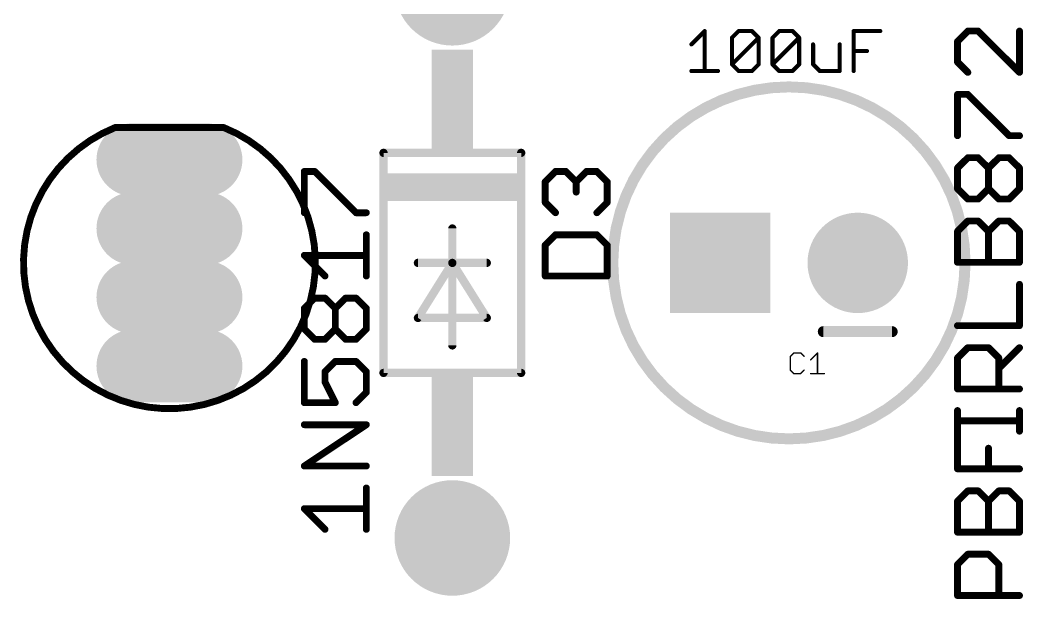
# Model space of a CAD drawing. Extents: x 0 to 100, y 0 to 40.
# Drawn here: x 68.09 to 86.6, y 13.79 to 24.48 of the extents above; entities that cross this region are included whole.
import ezdxf

# ---------------------------------------------------------------- set-up
doc = ezdxf.new("R2010")
doc.units = 0
for name, color, linetype in [('17', 94, 'CONTINUOUS'), ('21', 250, 'CONTINUOUS'), ('25', 250, 'CONTINUOUS'), ('27', 250, 'CONTINUOUS'), ('29', 250, 'CONTINUOUS')]:
    doc.layers.add(name, color=color, linetype=linetype)

# ---------------------------------------------------------------- blocks, each defined once
blk = doc.blocks.new('SQUAREP')
blk.add_solid([(-0.5, -0.5), (0.5, -0.5), (-0.5, 0.5), (0.5, 0.5)])
blk = doc.blocks.new('ROUNDP')
at = {"const_width": 0.5}
blk.add_lwpolyline([(0, -0.25, 1), (0, 0.25, 1), (0, -0.25)], format="xyb", dxfattribs=at)
blk = doc.blocks.new('RECT')
blk.add_solid([(-0.5, -0.5), (0.5, -0.5), (-0.5, 0.5), (0.5, 0.5)])
blk = doc.blocks.new('LONGP100')
at = {"const_width": 1}
blk.add_lwpolyline([(-0.5, 0), (0.5, 0)], dxfattribs=at)
at = {"const_width": 0.5}
for points in [[(-0.5, 0.25, 1), (-0.5, -0.25)], [(0.5, -0.25, 1), (0.5, 0.25)]]:
    blk.add_lwpolyline(points, format="xyb", dxfattribs=at)

msp = doc.modelspace()

# ---------------------------------------------------------------- linework, layer by layer
at = {"layer": '21'}
for points, const_width in [([(82.28, 16.75, 1), (82.28, 23.25, 1), (82.28, 16.75)], 0.2032), ([(69.85, 22.5, 5.1926), (71.85, 22.5)], 0.127), ([(69.85, 22.5317, 1), (69.85, 22.4683)], 0.0635), ([(69.8618, 22.4705, 1), (69.8382, 22.5295)], 0.0635), ([(71.8618, 22.5295, 1), (71.8382, 22.4705)], 0.0635), ([(71.85, 22.4683, 1), (71.85, 22.5317)], 0.0635), ([(74.8381, 22.032, 1), (74.7619, 22.032)], 0.0762), ([(74.8, 22.0701, 1), (74.8, 21.9939)], 0.0762), ([(77.3781, 22.032, 1), (77.3019, 22.032)], 0.0762), ([(77.34, 21.9939, 1), (77.34, 22.0701)], 0.0762), ([(76.1081, 20.635, 1), (76.0319, 20.635)], 0.0762), ([(75.435, 20.0381, 1), (75.435, 19.9619)], 0.0762), ([(76.1081, 20, 1), (76.0319, 20)], 0.0762), ([(76.1023, 20.0202, 1), (76.0377, 19.9798)], 0.0762), ([(76.07, 20.0381, 1), (76.07, 19.9619)], 0.0762), ([(76.0319, 20, 1), (76.1081, 20)], 0.0762), ([(76.1023, 19.9798, 1), (76.0377, 20.0202)], 0.0762), ([(76.07, 19.9619, 1), (76.07, 20.0381)], 0.0762), ([(76.705, 19.9619, 1), (76.705, 20.0381)], 0.0762), ([(75.435, 19.0221, 1), (75.435, 18.9459)], 0.0762), ([(76.705, 18.9459, 1), (76.705, 19.0221)], 0.0762), ([(75.4027, 19.0042, 1), (75.4673, 18.9638)], 0.0762), ([(76.6727, 18.9638, 1), (76.7373, 19.0042)], 0.0762), ([(82.915, 18.7808, 1), (82.915, 18.6792)], 0.1016), ([(84.185, 18.6792, 1), (84.185, 18.7808)], 0.1016), ([(76.0319, 18.476, 1), (76.1081, 18.476)], 0.0762), ([(74.8, 18.0061, 1), (74.8, 17.9299)], 0.0762), ([(74.7619, 17.968, 1), (74.8381, 17.968)], 0.0762), ([(77.3019, 17.968, 1), (77.3781, 17.968)], 0.0762), ([(77.34, 17.9299, 1), (77.34, 18.0061)], 0.0762)]:
    msp.add_lwpolyline(points, format="xyb", dxfattribs=dict(at, const_width=const_width))
for points, const_width in [([(71.85, 22.5), (69.85, 22.5)], 0.127), ([(74.8, 17.968), (74.8, 22.032)], 0.1524), ([(77.34, 22.032), (74.8, 22.032)], 0.1524), ([(77.34, 22.032), (77.34, 17.968)], 0.1524), ([(76.07, 20.635), (76.07, 20)], 0.1524), ([(75.435, 18.984), (76.07, 20)], 0.1524), ([(76.07, 20), (75.435, 20)], 0.1524), ([(76.07, 20), (76.07, 18.476)], 0.1524), ([(76.07, 20), (76.705, 18.984)], 0.1524), ([(76.705, 20), (76.07, 20)], 0.1524), ([(76.705, 18.984), (75.435, 18.984)], 0.1524), ([(82.915, 18.73), (84.185, 18.73)], 0.2032), ([(74.8, 17.968), (77.34, 17.968)], 0.1524)]:
    msp.add_lwpolyline(points, dxfattribs=dict(at, const_width=const_width))
at = {"layer": '25'}
for points, const_width in [([(77.7835, 21.4981), (77.9742, 21.6888)], 0.127), ([(77.9742, 21.6888), (78.1649, 21.6888)], 0.127), ([(78.1649, 21.6888), (78.3555, 21.4981)], 0.127), ([(78.3555, 21.4981), (78.5462, 21.6888)], 0.127), ([(78.5462, 21.6888), (78.7368, 21.6888)], 0.127), ([(78.7368, 21.6888), (78.9275, 21.4981)], 0.127), ([(77.7835, 21.1168), (77.7835, 21.4981)], 0.127), ([(78.3555, 21.4981), (78.3555, 21.3074)], 0.127), ([(78.9275, 21.4981), (78.9275, 21.1168)], 0.127), ([(77.9742, 20.9261), (77.7835, 21.1168)], 0.127), ([(78.9275, 21.1168), (78.7368, 20.9261)], 0.127), ([(77.9742, 20.5194), (77.7835, 20.3287)], 0.127), ([(78.7368, 20.5194), (77.9742, 20.5194)], 0.127), ([(78.9275, 20.3287), (78.7368, 20.5194)], 0.127), ([(77.7835, 20.3287), (77.7835, 19.7567)], 0.127), ([(78.9275, 19.7567), (78.9275, 20.3287)], 0.127), ([(77.7835, 19.7567), (78.9275, 19.7567)], 0.127), ([(82.3698, 18.3366), (82.3063, 18.2731)], 0.0254), ([(82.4969, 18.3366), (82.3698, 18.3366)], 0.0254), ([(82.5605, 18.2731), (82.4969, 18.3366)], 0.0254), ([(82.6805, 18.2095), (82.8076, 18.3366)], 0.0254), ([(82.8076, 18.3366), (82.8076, 17.9553)], 0.0254), ([(82.3063, 18.2731), (82.3063, 18.0189)], 0.0254), ([(82.3063, 18.0189), (82.3698, 17.9553)], 0.0254), ([(82.3698, 17.9553), (82.4969, 17.9553)], 0.0254), ([(82.4969, 17.9553), (82.5605, 18.0189)], 0.0254), ([(82.6805, 17.9553), (82.9347, 17.9553)], 0.0254)]:
    msp.add_lwpolyline(points, dxfattribs=dict(at, const_width=const_width))
for points, const_width in [([(77.9742, 21.7205, 1), (77.9742, 21.657)], 0.0635), ([(77.9966, 21.6663, 1), (77.9517, 21.7112)], 0.0635), ([(78.1873, 21.7112, 1), (78.1424, 21.6663)], 0.0635), ([(78.1649, 21.657, 1), (78.1649, 21.7205)], 0.0635), ([(78.5462, 21.7205, 1), (78.5462, 21.657)], 0.0635), ([(78.5686, 21.6663, 1), (78.5237, 21.7112)], 0.0635), ([(78.7593, 21.7112, 1), (78.7144, 21.6663)], 0.0635), ([(78.7368, 21.657, 1), (78.7368, 21.7205)], 0.0635), ([(77.8153, 21.4981, 1), (77.7518, 21.4981)], 0.0635), ([(77.7611, 21.5205, 1), (77.806, 21.4756)], 0.0635), ([(78.3873, 21.4981, 1), (78.3238, 21.4981)], 0.0635), ([(78.3331, 21.5205, 1), (78.378, 21.4756)], 0.0635), ([(78.3331, 21.4756, 1), (78.378, 21.5205)], 0.0635), ([(78.9593, 21.4981, 1), (78.8958, 21.4981)], 0.0635), ([(78.905, 21.4756, 1), (78.95, 21.5205)], 0.0635), ([(78.3238, 21.3074, 1), (78.3873, 21.3074)], 0.0635), ([(77.806, 21.1392, 1), (77.7611, 21.0943)], 0.0635), ([(77.7518, 21.1168, 1), (77.8153, 21.1168)], 0.0635), ([(78.8958, 21.1168, 1), (78.9593, 21.1168)], 0.0635), ([(78.95, 21.0943, 1), (78.905, 21.1392)], 0.0635), ([(77.9517, 20.9036, 1), (77.9966, 20.9486)], 0.0635), ([(78.7144, 20.9486, 1), (78.7593, 20.9036)], 0.0635), ([(77.9742, 20.5511, 1), (77.9742, 20.4876)], 0.0635), ([(77.9966, 20.4969, 1), (77.9517, 20.5418)], 0.0635), ([(78.7593, 20.5418, 1), (78.7144, 20.4969)], 0.0635), ([(78.7368, 20.4876, 1), (78.7368, 20.5511)], 0.0635), ([(77.8153, 20.3287, 1), (77.7518, 20.3287)], 0.0635), ([(77.7611, 20.3511, 1), (77.806, 20.3062)], 0.0635), ([(78.9593, 20.3287, 1), (78.8958, 20.3287)], 0.0635), ([(78.905, 20.3062, 1), (78.95, 20.3511)], 0.0635), ([(77.7835, 19.7885, 1), (77.7835, 19.725)], 0.0635), ([(78.9275, 19.725, 1), (78.9275, 19.7885)], 0.0635), ([(77.7518, 19.7567, 1), (77.8153, 19.7567)], 0.0635), ([(78.8958, 19.7567, 1), (78.9593, 19.7567)], 0.0635), ([(82.3698, 18.343, 1), (82.3698, 18.3303)], 0.0127), ([(82.3743, 18.3321, 1), (82.3653, 18.3411)], 0.0127), ([(82.5014, 18.3411, 1), (82.4925, 18.3321)], 0.0127), ([(82.4969, 18.3303, 1), (82.4969, 18.343)], 0.0127), ([(82.8139, 18.3366, 1), (82.8012, 18.3366)], 0.0127), ([(82.8121, 18.3321, 1), (82.8031, 18.3411)], 0.0127), ([(82.3126, 18.2731, 1), (82.2999, 18.2731)], 0.0127), ([(82.3018, 18.2776, 1), (82.3108, 18.2686)], 0.0127), ([(82.556, 18.2686, 1), (82.565, 18.2776)], 0.0127), ([(82.676, 18.214, 1), (82.685, 18.205)], 0.0127), ([(82.3108, 18.0233, 1), (82.3018, 18.0144)], 0.0127), ([(82.2999, 18.0189, 1), (82.3126, 18.0189)], 0.0127), ([(82.3698, 17.9617, 1), (82.3698, 17.9489)], 0.0127), ([(82.3653, 17.9508, 1), (82.3743, 17.9598)], 0.0127), ([(82.4925, 17.9598, 1), (82.5014, 17.9508)], 0.0127), ([(82.4969, 17.9489, 1), (82.4969, 17.9617)], 0.0127), ([(82.565, 18.0144, 1), (82.556, 18.0233)], 0.0127), ([(82.6805, 17.9617, 1), (82.6805, 17.9489)], 0.0127), ([(82.8012, 17.9553, 1), (82.8139, 17.9553)], 0.0127), ([(82.9347, 17.9489, 1), (82.9347, 17.9617)], 0.0127)]:
    msp.add_lwpolyline(points, format="xyb", dxfattribs=dict(at, const_width=const_width))
at = {"layer": '27'}
for points, const_width in [([(80.481, 24.0348), (80.7268, 24.2805)], 0.0762), ([(80.7268, 24.2805), (80.7268, 23.5433)], 0.0762), ([(81.2294, 24.1577), (81.3523, 24.2805)], 0.0762), ([(81.3523, 24.2805), (81.5981, 24.2805)], 0.0762), ([(81.5981, 24.2805), (81.7209, 24.1577)], 0.0762), ([(81.9779, 24.1577), (82.1007, 24.2805)], 0.0762), ([(82.1007, 24.2805), (82.3465, 24.2805)], 0.0762), ([(82.3465, 24.2805), (82.4693, 24.1577)], 0.0762), ([(83.4747, 23.5433), (83.4747, 24.2805)], 0.0762), ([(83.4747, 24.2805), (83.9662, 24.2805)], 0.0762), ([(85.5812, 24.2811), (85.3905, 24.0905)], 0.127), ([(85.7719, 24.2811), (85.5812, 24.2811)], 0.127), ([(86.5345, 23.5185), (85.7719, 24.2811)], 0.127), ([(86.5345, 24.2811), (86.5345, 23.5185)], 0.127), ([(81.2294, 23.6662), (81.2294, 24.1577)], 0.0762), ([(81.2294, 23.6662), (81.7209, 24.1577)], 0.0762), ([(81.7209, 24.1577), (81.7209, 23.6662)], 0.0762), ([(81.9779, 23.6662), (81.9779, 24.1577)], 0.0762), ([(81.9779, 23.6662), (82.4693, 24.1577)], 0.0762), ([(82.4693, 24.1577), (82.4693, 23.6662)], 0.0762), ([(82.7263, 24.0348), (82.7263, 23.6662)], 0.0762), ([(83.2178, 23.5433), (83.2178, 24.0348)], 0.0762), ([(85.3905, 24.0905), (85.3905, 23.7092)], 0.127), ([(83.4747, 23.9119), (83.7204, 23.9119)], 0.0762), ([(81.3523, 23.5433), (81.2294, 23.6662)], 0.0762), ([(81.7209, 23.6662), (81.5981, 23.5433)], 0.0762), ([(82.1007, 23.5433), (81.9779, 23.6662)], 0.0762), ([(82.4693, 23.6662), (82.3465, 23.5433)], 0.0762), ([(82.7263, 23.6662), (82.8491, 23.5433)], 0.0762), ([(85.3905, 23.7092), (85.5812, 23.5185)], 0.127), ([(80.481, 23.5433), (80.9725, 23.5433)], 0.0762), ([(81.5981, 23.5433), (81.3523, 23.5433)], 0.0762), ([(82.3465, 23.5433), (82.1007, 23.5433)], 0.0762), ([(82.8491, 23.5433), (83.2178, 23.5433)], 0.0762), ([(85.3905, 22.3491), (85.3905, 23.1117)], 0.127), ([(85.3905, 23.1117), (85.5812, 23.1117)], 0.127), ([(85.5812, 23.1117), (86.3438, 22.3491)], 0.127), ([(86.3438, 22.3491), (86.5345, 22.3491)], 0.127), ([(85.3905, 21.7517), (85.5812, 21.9423)], 0.127), ([(85.5812, 21.9423), (85.7719, 21.9423)], 0.127), ([(85.7719, 21.9423), (85.9625, 21.7517)], 0.127), ([(85.9625, 21.7517), (86.1532, 21.9423)], 0.127), ([(86.1532, 21.9423), (86.3438, 21.9423)], 0.127), ([(86.3438, 21.9423), (86.5345, 21.7517)], 0.127), ([(73.3385, 20.9261), (73.3385, 21.6887)], 0.127), ([(73.3385, 21.6887), (73.5292, 21.6887)], 0.127), ([(73.5292, 21.6887), (74.2918, 20.9261)], 0.127), ([(85.3905, 21.3704), (85.3905, 21.7517)], 0.127), ([(85.9625, 21.3704), (85.9625, 21.7517)], 0.127), ([(86.5345, 21.7517), (86.5345, 21.3704)], 0.127), ([(85.5812, 21.1797), (85.3905, 21.3704)], 0.127), ([(85.9625, 21.3704), (85.7719, 21.1797)], 0.127), ([(86.1532, 21.1797), (85.9625, 21.3704)], 0.127), ([(86.5345, 21.3704), (86.3438, 21.1797)], 0.127), ([(85.7719, 21.1797), (85.5812, 21.1797)], 0.127), ([(86.3438, 21.1797), (86.1532, 21.1797)], 0.127), ([(74.2918, 20.9261), (74.4825, 20.9261)], 0.127), ([(85.3905, 20.5823), (85.5812, 20.7729)], 0.127), ([(85.5812, 20.7729), (85.7719, 20.7729)], 0.127), ([(85.7719, 20.7729), (85.9625, 20.5823)], 0.127), ([(85.9625, 20.5823), (86.1532, 20.7729)], 0.127), ([(86.1532, 20.7729), (86.3438, 20.7729)], 0.127), ([(86.3438, 20.7729), (86.5345, 20.5823)], 0.127), ([(74.4825, 19.7567), (74.4825, 20.5193)], 0.127), ([(85.3905, 20.0103), (85.3905, 20.5823)], 0.127), ([(85.9625, 20.0103), (85.9625, 20.5823)], 0.127), ([(86.5345, 20.5823), (86.5345, 20.0103)], 0.127), ([(73.7199, 19.7567), (73.3385, 20.138)], 0.127), ([(73.3385, 20.138), (74.4825, 20.138)], 0.127), ([(86.5345, 20.0103), (85.3905, 20.0103)], 0.127), ([(86.5345, 18.8409), (86.5345, 19.6036)], 0.127), ([(73.3385, 19.1593), (73.5292, 19.3499)], 0.127), ([(73.5292, 19.3499), (73.7199, 19.3499)], 0.127), ([(73.7199, 19.3499), (73.9105, 19.1593)], 0.127), ([(73.9105, 19.1593), (74.1012, 19.3499)], 0.127), ([(74.1012, 19.3499), (74.2918, 19.3499)], 0.127), ([(74.2918, 19.3499), (74.4825, 19.1593)], 0.127), ([(73.3385, 18.778), (73.3385, 19.1593)], 0.127), ([(73.9105, 18.778), (73.9105, 19.1593)], 0.127), ([(74.4825, 19.1593), (74.4825, 18.778)], 0.127), ([(85.3905, 18.8409), (86.5345, 18.8409)], 0.127), ([(73.5292, 18.5873), (73.3385, 18.778)], 0.127), ([(73.9105, 18.778), (73.7199, 18.5873)], 0.127), ([(74.1012, 18.5873), (73.9105, 18.778)], 0.127), ([(74.4825, 18.778), (74.2918, 18.5873)], 0.127), ([(73.7199, 18.5873), (73.5292, 18.5873)], 0.127), ([(74.2918, 18.5873), (74.1012, 18.5873)], 0.127), ([(85.3905, 18.2435), (85.5812, 18.4342)], 0.127), ([(85.5812, 18.4342), (85.9625, 18.4342)], 0.127), ([(85.9625, 18.4342), (86.1532, 18.2435)], 0.127), ([(86.1532, 18.0528), (86.5345, 18.4342)], 0.127), ([(73.3385, 18.1805), (73.3385, 17.4179)], 0.127), ([(73.7199, 17.9899), (73.9105, 18.1805)], 0.127), ([(73.9105, 18.1805), (74.2918, 18.1805)], 0.127), ([(74.2918, 18.1805), (74.4825, 17.9899)], 0.127), ([(85.3905, 17.6715), (85.3905, 18.2435)], 0.127), ([(86.1532, 18.2435), (86.1532, 17.6715)], 0.127), ([(73.7199, 17.7992), (73.7199, 17.9899)], 0.127), ([(74.4825, 17.9899), (74.4825, 17.6086)], 0.127), ([(73.9105, 17.4179), (73.7199, 17.7992)], 0.127), ([(74.4825, 17.6086), (74.2918, 17.4179)], 0.127), ([(86.5345, 17.6715), (85.3905, 17.6715)], 0.127), ([(73.3385, 17.4179), (73.9105, 17.4179)], 0.127), ([(85.3905, 16.8919), (85.3905, 17.2732)], 0.127), ([(86.5345, 16.8919), (86.5345, 17.2732)], 0.127), ([(73.3385, 16.2485), (74.4825, 17.0112)], 0.127), ([(74.4825, 17.0112), (73.3385, 17.0112)], 0.127), ([(86.5345, 17.0826), (85.3905, 17.0826)], 0.127), ([(85.3905, 16.1961), (85.3905, 16.9587)], 0.127), ([(85.9625, 16.1961), (85.9625, 16.5774)], 0.127), ([(74.4825, 16.2485), (73.3385, 16.2485)], 0.127), ([(86.5345, 16.1961), (85.3905, 16.1961)], 0.127), ([(74.4825, 15.0791), (74.4825, 15.8418)], 0.127), ([(85.3905, 15.5987), (85.5812, 15.7893)], 0.127), ([(85.5812, 15.7893), (85.7719, 15.7893)], 0.127), ([(85.7719, 15.7893), (85.9625, 15.5987)], 0.127), ([(85.9625, 15.5987), (86.1532, 15.7893)], 0.127), ([(86.1532, 15.7893), (86.3438, 15.7893)], 0.127), ([(86.3438, 15.7893), (86.5345, 15.5987)], 0.127), ([(85.3905, 15.0267), (85.3905, 15.5987)], 0.127), ([(85.9625, 15.0267), (85.9625, 15.5987)], 0.127), ([(86.5345, 15.5987), (86.5345, 15.0267)], 0.127), ([(73.7199, 15.0791), (73.3385, 15.4604)], 0.127), ([(73.3385, 15.4604), (74.4825, 15.4604)], 0.127), ([(86.5345, 15.0267), (85.3905, 15.0267)], 0.127), ([(85.3905, 14.4293), (85.5812, 14.6199)], 0.127), ([(85.5812, 14.6199), (85.9625, 14.6199)], 0.127), ([(85.9625, 14.6199), (86.1532, 14.4293)], 0.127), ([(85.3905, 13.8573), (85.3905, 14.4293)], 0.127), ([(86.1532, 14.4293), (86.1532, 13.8573)], 0.127), ([(86.5345, 13.8573), (85.3905, 13.8573)], 0.127)]:
    msp.add_lwpolyline(points, dxfattribs=dict(at, const_width=const_width))
for points, const_width in [([(80.7458, 24.2805, 1), (80.7077, 24.2805)], 0.0381), ([(80.7402, 24.2671, 1), (80.7133, 24.294)], 0.0381), ([(81.3523, 24.2996, 1), (81.3523, 24.2615)], 0.0381), ([(81.3658, 24.2671, 1), (81.3388, 24.294)], 0.0381), ([(81.6115, 24.294, 1), (81.5846, 24.2671)], 0.0381), ([(81.5981, 24.2615, 1), (81.5981, 24.2996)], 0.0381), ([(82.1007, 24.2996, 1), (82.1007, 24.2615)], 0.0381), ([(82.1142, 24.2671, 1), (82.0873, 24.294)], 0.0381), ([(82.3599, 24.294, 1), (82.333, 24.2671)], 0.0381), ([(82.3465, 24.2615, 1), (82.3465, 24.2996)], 0.0381), ([(83.4747, 24.2996, 1), (83.4747, 24.2615)], 0.0381), ([(83.4937, 24.2805, 1), (83.4556, 24.2805)], 0.0381), ([(83.9662, 24.2615, 1), (83.9662, 24.2996)], 0.0381), ([(85.5812, 24.3129, 1), (85.5812, 24.2494)], 0.0635), ([(85.6036, 24.2587, 1), (85.5587, 24.3036)], 0.0635), ([(85.7943, 24.3036, 1), (85.7494, 24.2587)], 0.0635), ([(85.7719, 24.2494, 1), (85.7719, 24.3129)], 0.0635), ([(86.5663, 24.2811, 1), (86.5028, 24.2811)], 0.0635), ([(80.4676, 24.0483, 1), (80.4945, 24.0213)], 0.0381), ([(81.2485, 24.1577, 1), (81.2104, 24.1577)], 0.0381), ([(81.216, 24.1711, 1), (81.2429, 24.1442)], 0.0381), ([(81.74, 24.1577, 1), (81.7019, 24.1577)], 0.0381), ([(81.7344, 24.1442, 1), (81.7075, 24.1711)], 0.0381), ([(81.7075, 24.1442, 1), (81.7344, 24.1711)], 0.0381), ([(81.9969, 24.1577, 1), (81.9588, 24.1577)], 0.0381), ([(81.9644, 24.1711, 1), (81.9913, 24.1442)], 0.0381), ([(82.4884, 24.1577, 1), (82.4503, 24.1577)], 0.0381), ([(82.4828, 24.1442, 1), (82.4559, 24.1711)], 0.0381), ([(82.4559, 24.1442, 1), (82.4828, 24.1711)], 0.0381), ([(82.7453, 24.0348, 1), (82.7072, 24.0348)], 0.0381), ([(83.2368, 24.0348, 1), (83.1987, 24.0348)], 0.0381), ([(85.4223, 24.0905, 1), (85.3588, 24.0905)], 0.0635), ([(85.3681, 24.1129, 1), (85.413, 24.068)], 0.0635), ([(83.4747, 23.931, 1), (83.4747, 23.8929)], 0.0381), ([(83.7204, 23.8929, 1), (83.7204, 23.931)], 0.0381), ([(81.2429, 23.6796, 1), (81.216, 23.6527)], 0.0381), ([(81.216, 23.6796, 1), (81.2429, 23.6527)], 0.0381), ([(81.7344, 23.6527, 1), (81.7075, 23.6796)], 0.0381), ([(81.9913, 23.6796, 1), (81.9644, 23.6527)], 0.0381), ([(81.9644, 23.6796, 1), (81.9913, 23.6527)], 0.0381), ([(82.4828, 23.6527, 1), (82.4559, 23.6796)], 0.0381), ([(82.7397, 23.6796, 1), (82.7128, 23.6527)], 0.0381), ([(85.3588, 23.7092, 1), (85.4223, 23.7092)], 0.0635), ([(85.413, 23.7316, 1), (85.3681, 23.6867)], 0.0635), ([(80.481, 23.5624, 1), (80.481, 23.5243)], 0.0381), ([(80.7077, 23.5433, 1), (80.7458, 23.5433)], 0.0381), ([(80.9725, 23.5243, 1), (80.9725, 23.5624)], 0.0381), ([(81.2104, 23.6662, 1), (81.2485, 23.6662)], 0.0381), ([(81.3523, 23.5624, 1), (81.3523, 23.5243)], 0.0381), ([(81.3388, 23.5298, 1), (81.3658, 23.5568)], 0.0381), ([(81.5846, 23.5568, 1), (81.6115, 23.5298)], 0.0381), ([(81.5981, 23.5243, 1), (81.5981, 23.5624)], 0.0381), ([(81.7019, 23.6662, 1), (81.74, 23.6662)], 0.0381), ([(81.9588, 23.6662, 1), (81.9969, 23.6662)], 0.0381), ([(82.1007, 23.5624, 1), (82.1007, 23.5243)], 0.0381), ([(82.0873, 23.5298, 1), (82.1142, 23.5568)], 0.0381), ([(82.333, 23.5568, 1), (82.3599, 23.5298)], 0.0381), ([(82.3465, 23.5243, 1), (82.3465, 23.5624)], 0.0381), ([(82.4503, 23.6662, 1), (82.4884, 23.6662)], 0.0381), ([(82.7072, 23.6662, 1), (82.7453, 23.6662)], 0.0381), ([(82.8491, 23.5624, 1), (82.8491, 23.5243)], 0.0381), ([(82.8357, 23.5298, 1), (82.8626, 23.5568)], 0.0381), ([(83.1987, 23.5433, 1), (83.2368, 23.5433)], 0.0381), ([(83.2178, 23.5243, 1), (83.2178, 23.5624)], 0.0381), ([(83.4556, 23.5433, 1), (83.4937, 23.5433)], 0.0381), ([(85.5587, 23.496, 1), (85.6036, 23.5409)], 0.0635), ([(86.5028, 23.5185, 1), (86.5663, 23.5185)], 0.0635), ([(86.512, 23.496, 1), (86.557, 23.5409)], 0.0635), ([(85.3905, 23.1435, 1), (85.3905, 23.08)], 0.0635), ([(85.4223, 23.1117, 1), (85.3588, 23.1117)], 0.0635), ([(85.6036, 23.1342, 1), (85.5587, 23.0893)], 0.0635), ([(85.5812, 23.08, 1), (85.5812, 23.1435)], 0.0635), ([(86.3438, 22.3808, 1), (86.3438, 22.3173)], 0.0635), ([(86.3214, 22.3266, 1), (86.3663, 22.3715)], 0.0635), ([(86.5345, 22.3173, 1), (86.5345, 22.3808)], 0.0635), ([(85.3588, 22.3491, 1), (85.4223, 22.3491)], 0.0635), ([(85.5812, 21.9741, 1), (85.5812, 21.9106)], 0.0635), ([(85.6036, 21.9199, 1), (85.5587, 21.9648)], 0.0635), ([(85.7943, 21.9648, 1), (85.7494, 21.9199)], 0.0635), ([(85.7719, 21.9106, 1), (85.7719, 21.9741)], 0.0635), ([(86.1532, 21.9741, 1), (86.1532, 21.9106)], 0.0635), ([(86.1756, 21.9199, 1), (86.1307, 21.9648)], 0.0635), ([(86.3663, 21.9648, 1), (86.3214, 21.9199)], 0.0635), ([(86.3438, 21.9106, 1), (86.3438, 21.9741)], 0.0635), ([(73.3385, 21.7205, 1), (73.3385, 21.657)], 0.0635), ([(73.3703, 21.6887, 1), (73.3068, 21.6887)], 0.0635), ([(73.5516, 21.7112, 1), (73.5067, 21.6663)], 0.0635), ([(73.5292, 21.657, 1), (73.5292, 21.7205)], 0.0635), ([(85.4223, 21.7517, 1), (85.3588, 21.7517)], 0.0635), ([(85.3681, 21.7741, 1), (85.413, 21.7292)], 0.0635), ([(85.9943, 21.7517, 1), (85.9308, 21.7517)], 0.0635), ([(85.9401, 21.7741, 1), (85.985, 21.7292)], 0.0635), ([(85.9401, 21.7292, 1), (85.985, 21.7741)], 0.0635), ([(86.5663, 21.7517, 1), (86.5028, 21.7517)], 0.0635), ([(86.512, 21.7292, 1), (86.557, 21.7741)], 0.0635), ([(85.3588, 21.3704, 1), (85.4223, 21.3704)], 0.0635), ([(85.413, 21.3928, 1), (85.3681, 21.3479)], 0.0635), ([(85.985, 21.3928, 1), (85.9401, 21.3479)], 0.0635), ([(85.9308, 21.3704, 1), (85.9943, 21.3704)], 0.0635), ([(85.985, 21.3479, 1), (85.9401, 21.3928)], 0.0635), ([(86.5028, 21.3704, 1), (86.5663, 21.3704)], 0.0635), ([(86.557, 21.3479, 1), (86.512, 21.3928)], 0.0635), ([(85.5812, 21.2114, 1), (85.5812, 21.1479)], 0.0635), ([(85.5587, 21.1572, 1), (85.6036, 21.2021)], 0.0635), ([(85.7494, 21.2021, 1), (85.7943, 21.1572)], 0.0635), ([(85.7719, 21.1479, 1), (85.7719, 21.2114)], 0.0635), ([(86.1532, 21.2114, 1), (86.1532, 21.1479)], 0.0635), ([(86.1307, 21.1572, 1), (86.1756, 21.2021)], 0.0635), ([(86.3214, 21.2021, 1), (86.3663, 21.1572)], 0.0635), ([(86.3438, 21.1479, 1), (86.3438, 21.2114)], 0.0635), ([(73.3068, 20.9261, 1), (73.3703, 20.9261)], 0.0635), ([(74.2918, 20.9578, 1), (74.2918, 20.8943)], 0.0635), ([(74.2694, 20.9036, 1), (74.3143, 20.9485)], 0.0635), ([(74.4825, 20.8943, 1), (74.4825, 20.9578)], 0.0635), ([(85.5812, 20.8047, 1), (85.5812, 20.7412)], 0.0635), ([(85.6036, 20.7505, 1), (85.5587, 20.7954)], 0.0635), ([(85.7943, 20.7954, 1), (85.7494, 20.7505)], 0.0635), ([(85.7719, 20.7412, 1), (85.7719, 20.8047)], 0.0635), ([(86.1532, 20.8047, 1), (86.1532, 20.7412)], 0.0635), ([(86.1756, 20.7505, 1), (86.1307, 20.7954)], 0.0635), ([(86.3663, 20.7954, 1), (86.3214, 20.7505)], 0.0635), ([(86.3438, 20.7412, 1), (86.3438, 20.8047)], 0.0635), ([(74.5143, 20.5193, 1), (74.4507, 20.5193)], 0.0635), ([(85.4223, 20.5823, 1), (85.3588, 20.5823)], 0.0635), ([(85.3681, 20.6047, 1), (85.413, 20.5598)], 0.0635), ([(85.9943, 20.5823, 1), (85.9308, 20.5823)], 0.0635), ([(85.9401, 20.6047, 1), (85.985, 20.5598)], 0.0635), ([(85.9401, 20.5598, 1), (85.985, 20.6047)], 0.0635), ([(86.5663, 20.5823, 1), (86.5028, 20.5823)], 0.0635), ([(86.512, 20.5598, 1), (86.557, 20.6047)], 0.0635), ([(73.3385, 20.1698, 1), (73.3385, 20.1063)], 0.0635), ([(73.361, 20.1605, 1), (73.3161, 20.1156)], 0.0635), ([(74.4825, 20.1063, 1), (74.4825, 20.1698)], 0.0635), ([(85.3905, 20.042, 1), (85.3905, 19.9785)], 0.0635), ([(85.3588, 20.0103, 1), (85.4223, 20.0103)], 0.0635), ([(85.9308, 20.0103, 1), (85.9943, 20.0103)], 0.0635), ([(86.5028, 20.0103, 1), (86.5663, 20.0103)], 0.0635), ([(86.5345, 19.9785, 1), (86.5345, 20.042)], 0.0635), ([(73.6974, 19.7342, 1), (73.7423, 19.7791)], 0.0635), ([(74.4507, 19.7567, 1), (74.5143, 19.7567)], 0.0635), ([(86.5663, 19.6036, 1), (86.5028, 19.6036)], 0.0635), ([(73.5292, 19.3817, 1), (73.5292, 19.3182)], 0.0635), ([(73.5516, 19.3275, 1), (73.5067, 19.3724)], 0.0635), ([(73.7423, 19.3724, 1), (73.6974, 19.3275)], 0.0635), ([(73.7199, 19.3182, 1), (73.7199, 19.3817)], 0.0635), ([(74.1012, 19.3817, 1), (74.1012, 19.3182)], 0.0635), ([(74.1236, 19.3275, 1), (74.0787, 19.3724)], 0.0635), ([(74.3143, 19.3724, 1), (74.2694, 19.3275)], 0.0635), ([(74.2918, 19.3182, 1), (74.2918, 19.3817)], 0.0635), ([(73.3703, 19.1593, 1), (73.3068, 19.1593)], 0.0635), ([(73.3161, 19.1817, 1), (73.361, 19.1368)], 0.0635), ([(73.9423, 19.1593, 1), (73.8788, 19.1593)], 0.0635), ([(73.8881, 19.1817, 1), (73.933, 19.1368)], 0.0635), ([(73.8881, 19.1368, 1), (73.933, 19.1817)], 0.0635), ([(74.5143, 19.1593, 1), (74.4507, 19.1593)], 0.0635), ([(74.46, 19.1368, 1), (74.505, 19.1817)], 0.0635), ([(85.3905, 18.8727, 1), (85.3905, 18.8092)], 0.0635), ([(86.5345, 18.8092, 1), (86.5345, 18.8727)], 0.0635), ([(73.3068, 18.778, 1), (73.3703, 18.778)], 0.0635), ([(73.361, 18.8004, 1), (73.3161, 18.7555)], 0.0635), ([(73.8788, 18.778, 1), (73.9423, 18.778)], 0.0635), ([(73.933, 18.8004, 1), (73.8881, 18.7555)], 0.0635), ([(73.933, 18.7555, 1), (73.8881, 18.8004)], 0.0635), ([(74.4507, 18.778, 1), (74.5143, 18.778)], 0.0635), ([(74.505, 18.7555, 1), (74.46, 18.8004)], 0.0635), ([(86.5028, 18.8409, 1), (86.5663, 18.8409)], 0.0635), ([(73.5292, 18.619, 1), (73.5292, 18.5555)], 0.0635), ([(73.5067, 18.5648, 1), (73.5516, 18.6097)], 0.0635), ([(73.6974, 18.6097, 1), (73.7423, 18.5648)], 0.0635), ([(73.7199, 18.5555, 1), (73.7199, 18.619)], 0.0635), ([(74.1012, 18.619, 1), (74.1012, 18.5555)], 0.0635), ([(74.0787, 18.5648, 1), (74.1236, 18.6097)], 0.0635), ([(74.2694, 18.6097, 1), (74.3143, 18.5648)], 0.0635), ([(74.2918, 18.5555, 1), (74.2918, 18.619)], 0.0635), ([(85.5812, 18.4659, 1), (85.5812, 18.4024)], 0.0635), ([(85.6036, 18.4117, 1), (85.5587, 18.4566)], 0.0635), ([(85.985, 18.4566, 1), (85.9401, 18.4117)], 0.0635), ([(85.9625, 18.4024, 1), (85.9625, 18.4659)], 0.0635), ([(86.557, 18.4117, 1), (86.512, 18.4566)], 0.0635), ([(73.3703, 18.1805, 1), (73.3068, 18.1805)], 0.0635), ([(73.9105, 18.2123, 1), (73.9105, 18.1488)], 0.0635), ([(73.933, 18.1581, 1), (73.8881, 18.203)], 0.0635), ([(74.3143, 18.203, 1), (74.2694, 18.1581)], 0.0635), ([(74.2918, 18.1488, 1), (74.2918, 18.2123)], 0.0635), ([(85.4223, 18.2435, 1), (85.3588, 18.2435)], 0.0635), ([(85.3681, 18.2659, 1), (85.413, 18.221)], 0.0635), ([(86.1849, 18.2435, 1), (86.1214, 18.2435)], 0.0635), ([(86.1307, 18.221, 1), (86.1756, 18.2659)], 0.0635), ([(73.7516, 17.9899, 1), (73.6881, 17.9899)], 0.0635), ([(73.6974, 18.0123, 1), (73.7423, 17.9674)], 0.0635), ([(74.5143, 17.9899, 1), (74.4507, 17.9899)], 0.0635), ([(74.46, 17.9674, 1), (74.505, 18.0123)], 0.0635), ([(86.1307, 18.0753, 1), (86.1756, 18.0304)], 0.0635), ([(73.7482, 17.8134, 1), (73.6915, 17.785)], 0.0635), ([(73.6881, 17.7992, 1), (73.7516, 17.7992)], 0.0635), ([(74.4507, 17.6086, 1), (74.5143, 17.6086)], 0.0635), ([(74.505, 17.5861, 1), (74.46, 17.631)], 0.0635), ([(85.3905, 17.7033, 1), (85.3905, 17.6398)], 0.0635), ([(85.3588, 17.6715, 1), (85.4223, 17.6715)], 0.0635), ([(86.1214, 17.6715, 1), (86.1849, 17.6715)], 0.0635), ([(86.5345, 17.6398, 1), (86.5345, 17.7033)], 0.0635), ([(73.3385, 17.4496, 1), (73.3385, 17.3861)], 0.0635), ([(73.3068, 17.4179, 1), (73.3703, 17.4179)], 0.0635), ([(73.8821, 17.4037, 1), (73.9389, 17.4321)], 0.0635), ([(73.9105, 17.3861, 1), (73.9105, 17.4496)], 0.0635), ([(74.2694, 17.4403, 1), (74.3143, 17.3954)], 0.0635), ([(85.4223, 17.2732, 1), (85.3588, 17.2732)], 0.0635), ([(86.5663, 17.2732, 1), (86.5028, 17.2732)], 0.0635), ([(73.3385, 17.0429, 1), (73.3385, 16.9794)], 0.0635), ([(74.5001, 16.9847, 1), (74.4649, 17.0376)], 0.0635), ([(74.4825, 16.9794, 1), (74.4825, 17.0429)], 0.0635), ([(85.3905, 17.1143, 1), (85.3905, 17.0508)], 0.0635), ([(86.5345, 17.0508, 1), (86.5345, 17.1143)], 0.0635), ([(85.4223, 16.9587, 1), (85.3588, 16.9587)], 0.0635), ([(85.3588, 16.8919, 1), (85.4223, 16.8919)], 0.0635), ([(86.5028, 16.8919, 1), (86.5663, 16.8919)], 0.0635), ([(85.9943, 16.5774, 1), (85.9308, 16.5774)], 0.0635), ([(73.3385, 16.2802, 1), (73.3385, 16.2168)], 0.0635), ([(73.3209, 16.2749, 1), (73.3561, 16.2221)], 0.0635), ([(74.4825, 16.2168, 1), (74.4825, 16.2802)], 0.0635), ([(85.3905, 16.2278, 1), (85.3905, 16.1643)], 0.0635), ([(85.3588, 16.1961, 1), (85.4223, 16.1961)], 0.0635), ([(85.9308, 16.1961, 1), (85.9943, 16.1961)], 0.0635), ([(86.5345, 16.1643, 1), (86.5345, 16.2278)], 0.0635), ([(74.5143, 15.8418, 1), (74.4507, 15.8418)], 0.0635), ([(85.5812, 15.8211, 1), (85.5812, 15.7576)], 0.0635), ([(85.6036, 15.7669, 1), (85.5587, 15.8118)], 0.0635), ([(85.7943, 15.8118, 1), (85.7494, 15.7669)], 0.0635), ([(85.7719, 15.7576, 1), (85.7719, 15.8211)], 0.0635), ([(86.1532, 15.8211, 1), (86.1532, 15.7576)], 0.0635), ([(86.1756, 15.7669, 1), (86.1307, 15.8118)], 0.0635), ([(86.3663, 15.8118, 1), (86.3214, 15.7669)], 0.0635), ([(86.3438, 15.7576, 1), (86.3438, 15.8211)], 0.0635), ([(85.4223, 15.5987, 1), (85.3588, 15.5987)], 0.0635), ([(85.3681, 15.6211, 1), (85.413, 15.5762)], 0.0635), ([(85.9943, 15.5987, 1), (85.9308, 15.5987)], 0.0635), ([(85.9401, 15.6211, 1), (85.985, 15.5762)], 0.0635), ([(85.9401, 15.5762, 1), (85.985, 15.6211)], 0.0635), ([(86.5663, 15.5987, 1), (86.5028, 15.5987)], 0.0635), ([(86.512, 15.5762, 1), (86.557, 15.6211)], 0.0635), ([(73.3385, 15.4922, 1), (73.3385, 15.4287)], 0.0635), ([(73.361, 15.4829, 1), (73.3161, 15.438)], 0.0635), ([(74.4825, 15.4287, 1), (74.4825, 15.4922)], 0.0635), ([(73.6974, 15.0567, 1), (73.7423, 15.1016)], 0.0635), ([(74.4507, 15.0791, 1), (74.5143, 15.0791)], 0.0635), ([(85.3905, 15.0584, 1), (85.3905, 14.9949)], 0.0635), ([(85.3588, 15.0267, 1), (85.4223, 15.0267)], 0.0635), ([(85.9308, 15.0267, 1), (85.9943, 15.0267)], 0.0635), ([(86.5028, 15.0267, 1), (86.5663, 15.0267)], 0.0635), ([(86.5345, 14.9949, 1), (86.5345, 15.0584)], 0.0635), ([(85.5812, 14.6517, 1), (85.5812, 14.5882)], 0.0635), ([(85.6036, 14.5975, 1), (85.5587, 14.6424)], 0.0635), ([(85.985, 14.6424, 1), (85.9401, 14.5975)], 0.0635), ([(85.9625, 14.5882, 1), (85.9625, 14.6517)], 0.0635), ([(85.4223, 14.4293, 1), (85.3588, 14.4293)], 0.0635), ([(85.3681, 14.4517, 1), (85.413, 14.4068)], 0.0635), ([(86.1849, 14.4293, 1), (86.1214, 14.4293)], 0.0635), ([(86.1307, 14.4068, 1), (86.1756, 14.4517)], 0.0635), ([(85.3905, 13.889, 1), (85.3905, 13.8255)], 0.0635), ([(85.3588, 13.8573, 1), (85.4223, 13.8573)], 0.0635), ([(86.1214, 13.8573, 1), (86.1849, 13.8573)], 0.0635), ([(86.5345, 13.8255, 1), (86.5345, 13.889)], 0.0635)]:
    msp.add_lwpolyline(points, format="xyb", dxfattribs=dict(at, const_width=const_width))

# ---------------------------------------------------------------- block references
at = {"layer": '17'}
for name, p, xscale, yscale, rotation in [('ROUNDP', (76.07, 25.08), 1.9304, 1.9304, 270), ('ROUNDP', (76.07, 25.08), 1.9304, 1.9304, 270), ('LONGP100', (70.85, 21.905), 1.143, 1.143, 180), ('LONGP100', (70.85, 21.905), 1.143, 1.143, 180), ('LONGP100', (70.85, 20.635), 1.143, 1.143, 180), ('LONGP100', (70.85, 20.635), 1.143, 1.143, 180), ('SQUAREP', (81.01, 20), 1.651, 1.651, 180), ('SQUAREP', (81.01, 20), 1.651, 1.651, 180), ('ROUNDP', (83.55, 20), 1.651, 1.651, 180), ('ROUNDP', (83.55, 20), 1.651, 1.651, 180), ('LONGP100', (70.85, 19.365), 1.143, 1.143, 180), ('LONGP100', (70.85, 19.365), 1.143, 1.143, 180), ('LONGP100', (70.85, 18.095), 1.143, 1.143, 180), ('LONGP100', (70.85, 18.095), 1.143, 1.143, 180), ('ROUNDP', (76.07, 14.92), 1.9304, 1.9304, 270), ('ROUNDP', (76.07, 14.92), 1.9304, 1.9304, 270)]:
    msp.add_blockref(name, p, dxfattribs=dict(at, xscale=xscale, yscale=yscale, rotation=rotation))
at = {"layer": '21', "rotation": 270}
for p, xscale, yscale in [((76.07, 22.9845), 1.905, 0.762), ((76.07, 21.397), 0.508, 2.54), ((76.07, 17.0155), 1.905, 0.762)]:
    msp.add_blockref('RECT', p, dxfattribs=dict(at, xscale=xscale, yscale=yscale))
at = {"layer": '29'}
for name, p, xscale, yscale, rotation in [('ROUNDP', (76.07, 25.08), 2.1336, 2.1336, 270), ('LONGP100', (70.85, 21.905), 1.3462, 1.3462, 180), ('LONGP100', (70.85, 20.635), 1.3462, 1.3462, 180), ('SQUAREP', (81.01, 20), 1.8542, 1.8542, 180), ('ROUNDP', (83.55, 20), 1.8542, 1.8542, 180), ('LONGP100', (70.85, 19.365), 1.3462, 1.3462, 180), ('LONGP100', (70.85, 18.095), 1.3462, 1.3462, 180), ('ROUNDP', (76.07, 14.92), 2.1336, 2.1336, 270)]:
    msp.add_blockref(name, p, dxfattribs=dict(at, xscale=xscale, yscale=yscale, rotation=rotation))

doc.saveas('drawing.dxf')
